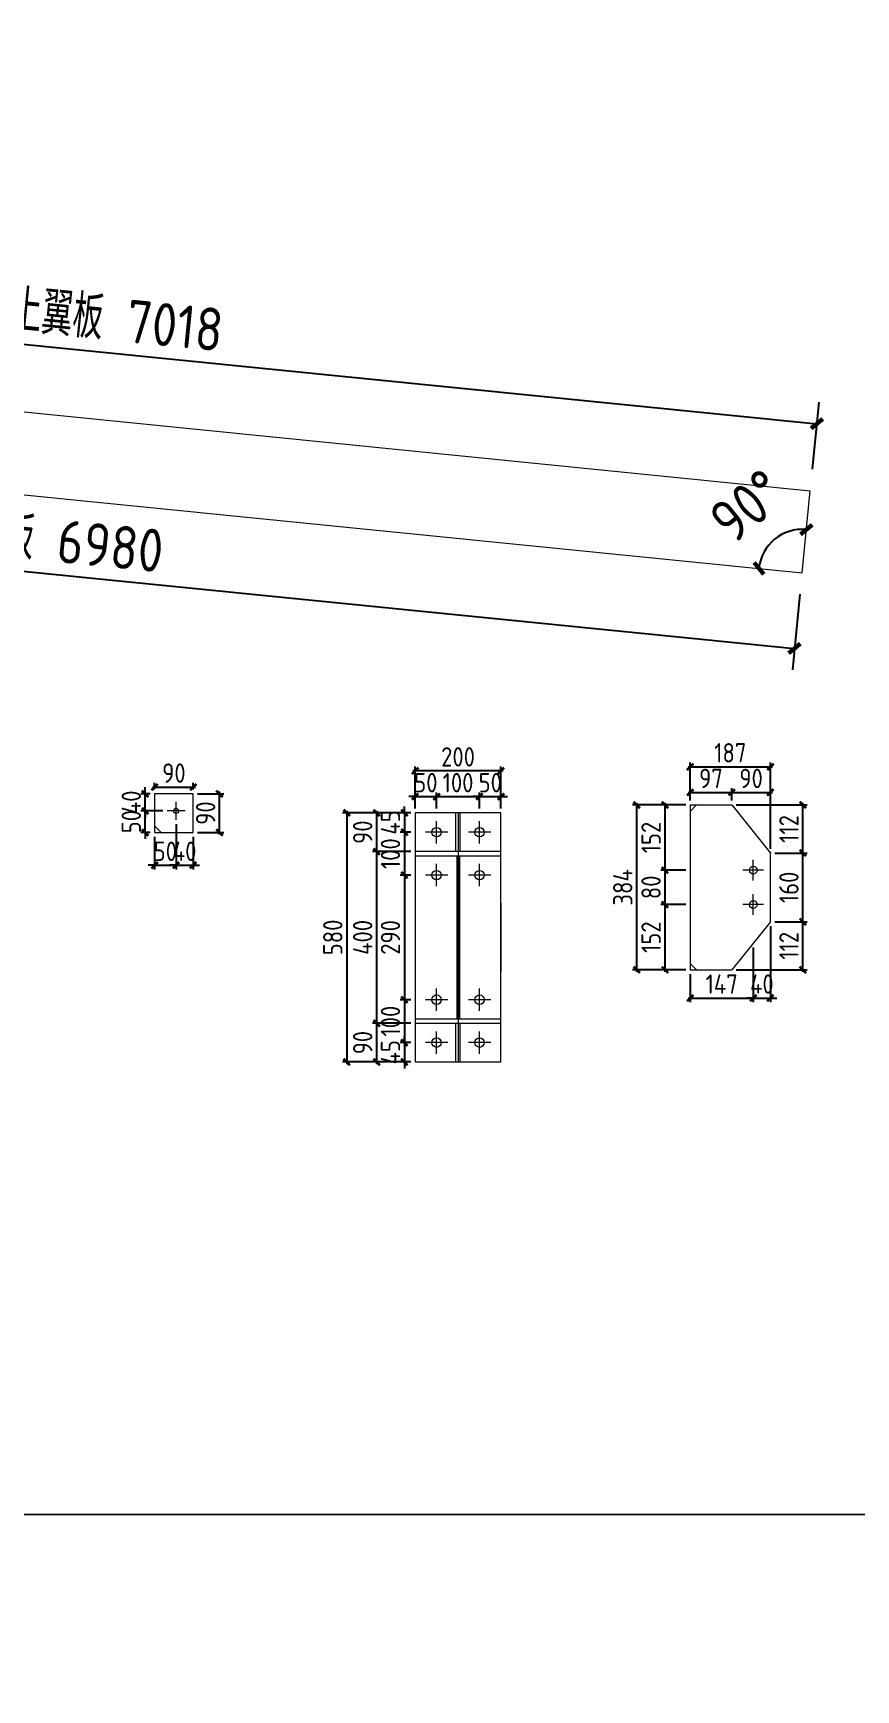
# Model space of a CAD drawing. Extents: x 485428 to 797698, y 56414 to 211814.
# Drawn here: x 723494 to 727328, y 133298 to 141012 of the extents above; entities that cross this region are included whole.
import ezdxf

# ---------------------------------------------------------------- set-up
doc = ezdxf.new("R2010")
doc.units = 0
doc.header["$LTSCALE"] = 1000
doc.header["$MEASUREMENT"] = 0
doc.styles.get("Standard").update_dxf_attribs({"font": 'gbenor.shx', "bigfont": 'gbcbig.shx'})
doc.dimstyles.get("Standard").update_dxf_attribs({"dimscale": 100, "dimtxt": 2, "dimasz": 0.4, "dimexe": 0.5, "dimexo": 1, "dimgap": 0.5, "dimtad": 1, "dimdec": 0, "dimzin": 0, "dimdsep": 46, "dimtxsty": 'Standard', "dimblk": 'ARCHTICK', "dimcen": 0.09, "dimadec": 0, "dimazin": 0, "dimtfac": 1, "dimtdec": 0, "dimtix": 1, "dimtmove": 2, "dimatfit": 3, "dimfxl": 1, "dimtolj": 1, "dimtzin": 0, "dimarcsym": 0})

# ---------------------------------------------------------------- blocks, each defined once
blk = doc.blocks.new('_ArchTick')
at = {"color": 0, "linetype": 'ByBlock', "const_width": 0.4}
blk.add_lwpolyline([(-0.5, -0.5), (0.5, 0.5)], dxfattribs=at)
blk = doc.blocks.new('*D1499')
at = {"color": 0, "lineweight": -2}
blk.add_arc((720093.6, 139197.9), 194.9, 354.28941, 84.28941, dxfattribs=at)
at = {"layer": 'Defpoints', "color": 0}
for p in [(720131.8, 139580), (720271.3, 139278), (720093.6, 139197.9), (720131.8, 139194), (727076.8, 138499.5)]:
    blk.add_point(p, dxfattribs=at)
at = {"color": 0, "lineweight": -2, "xscale": 50, "yscale": 50, "zscale": 50}
for p, rotation in [((720113, 139391.8), 174.2894068625041), ((720287.6, 139178.5), 264.2894068624994)]:
    blk.add_blockref('_ArchTick', p, dxfattribs=dict(at, rotation=rotation))
at = {"color": 0, "lineweight": 15, "insert": (720399.3, 139447.9), "char_height": 200, "attachment_point": 5, "rotation": 309.28941}
blk.add_mtext('\\A1;90°', dxfattribs=at)
blk = doc.blocks.new('*D1500')
at = {"color": 3, "lineweight": -2}
for p, q in [((720141.8, 139679.5), (720173, 139991.3)), ((720163, 139891.8), (727146.2, 139193.5)), ((727125, 138981.1), (727156.1, 139293))]:
    blk.add_line(p, q, dxfattribs=at)
at = {"layer": 'Defpoints', "color": 0}
for p in [(720131.8, 139580), (727146.2, 139193.5), (727115, 138881.6)]:
    blk.add_point(p, dxfattribs=at)
at = {"color": 3, "lineweight": -2, "xscale": 50, "yscale": 50, "zscale": 50}
for p, rotation in [((720163, 139891.8), 174.2894068625007), ((727146.2, 139193.5), 354.2894068625007)]:
    blk.add_blockref('_ArchTick', p, dxfattribs=dict(at, rotation=rotation))
at = {"color": 0, "lineweight": 15, "insert": (723670.2, 139698.5), "char_height": 200, "attachment_point": 5, "rotation": 354.28941}
blk.add_mtext('\\A1;腹板、上翼板 7018', dxfattribs=at)
blk = doc.blocks.new('*D1502')
at = {"color": 3, "lineweight": -2}
for p, q in [((720121.9, 139094.5), (720086.6, 138741.9)), ((720096.5, 138841.4), (727041.5, 138146.9)), ((727066.8, 138400), (727031.6, 138047.4))]:
    blk.add_line(p, q, dxfattribs=at)
at = {"layer": 'Defpoints', "color": 0}
for p in [(720131.8, 139194), (727076.8, 138499.5), (727041.5, 138146.9)]:
    blk.add_point(p, dxfattribs=at)
at = {"color": 3, "lineweight": -2, "xscale": 50, "yscale": 50, "zscale": 50}
for p, rotation in [((720096.5, 138841.4), 174.2894068624243), ((727041.5, 138146.9), 354.2894068624242)]:
    blk.add_blockref('_ArchTick', p, dxfattribs=dict(at, rotation=rotation))
at = {"color": 0, "lineweight": 15, "insert": (723584.6, 138650), "char_height": 200, "attachment_point": 5, "rotation": 354.28941}
blk.add_mtext('\\A1;下翼板 6980', dxfattribs=at)
blk = doc.blocks.new('*D1608')
at = {"color": 3, "lineweight": -2}
for p, q in [((724159.8, 137328.3), (724159.8, 137117.3)), ((724059.8, 137270.3), (724059.8, 137117.3)), ((724059.8, 137137.3), (724029.8, 137137.3)), ((724059.8, 137137.3), (724159.8, 137137.3)), ((724159.8, 137137.3), (724189.8, 137137.3))]:
    blk.add_line(p, q, dxfattribs=at)
at = {"layer": 'Defpoints', "color": 0}
for p in [(724159.8, 137348.3), (724059.8, 137290.3), (724159.8, 137137.3)]:
    blk.add_point(p, dxfattribs=at)
at = {"color": 3, "lineweight": -2, "xscale": 30, "yscale": 30, "zscale": 30}
blk.add_blockref('_ArchTick', (724059.8, 137137.3), dxfattribs=at)
at = {"color": 3, "lineweight": -2, "xscale": 30, "yscale": 30, "zscale": 30, "rotation": 180}
blk.add_blockref('_ArchTick', (724159.8, 137137.3), dxfattribs=at)
at = {"color": 0, "lineweight": 15, "insert": (724109.8, 137202.3), "char_height": 90, "attachment_point": 5}
blk.add_mtext('\\A1;50', dxfattribs=at)
blk = doc.blocks.new('*D1609')
at = {"color": 3, "lineweight": -2}
for p, q in [((724159.8, 137328.3), (724159.8, 137117.3)), ((724239.8, 137270.3), (724239.8, 137117.3)), ((724159.8, 137137.3), (724129.8, 137137.3)), ((724159.8, 137137.3), (724239.8, 137137.3)), ((724239.8, 137137.3), (724269.8, 137137.3))]:
    blk.add_line(p, q, dxfattribs=at)
at = {"layer": 'Defpoints', "color": 0}
for p in [(724159.8, 137348.3), (724239.8, 137290.3), (724239.8, 137137.3)]:
    blk.add_point(p, dxfattribs=at)
at = {"color": 3, "lineweight": -2, "xscale": 30, "yscale": 30, "zscale": 30}
blk.add_blockref('_ArchTick', (724159.8, 137137.3), dxfattribs=at)
at = {"color": 3, "lineweight": -2, "xscale": 30, "yscale": 30, "zscale": 30, "rotation": 180}
blk.add_blockref('_ArchTick', (724239.8, 137137.3), dxfattribs=at)
at = {"color": 0, "lineweight": 15, "insert": (724199.8, 137202.3), "char_height": 90, "attachment_point": 5}
blk.add_mtext('\\A1;40', dxfattribs=at)
blk = doc.blocks.new('*D1610')
at = {"color": 3, "lineweight": -2}
for p, q in [((724016, 137390.3), (724016, 137420.3)), ((724097.8, 137390.3), (723996, 137390.3)), ((724016, 137290.3), (724016, 137390.3)), ((724039.8, 137290.3), (723996, 137290.3)), ((724016, 137290.3), (724016, 137260.3))]:
    blk.add_line(p, q, dxfattribs=at)
at = {"layer": 'Defpoints', "color": 0}
for p in [(724016, 137390.3), (724117.8, 137390.3), (724059.8, 137290.3)]:
    blk.add_point(p, dxfattribs=at)
at = {"color": 3, "lineweight": -2, "xscale": 30, "yscale": 30, "zscale": 30}
for p, rotation in [((724016, 137390.3), 270), ((724016, 137290.3), 90)]:
    blk.add_blockref('_ArchTick', p, dxfattribs=dict(at, rotation=rotation))
at = {"color": 0, "lineweight": 15, "insert": (723951, 137340.3), "char_height": 90, "attachment_point": 5, "rotation": 90}
blk.add_mtext('\\A1;50', dxfattribs=at)
blk = doc.blocks.new('*D1611')
at = {"color": 3, "lineweight": -2}
for p, q in [((724016, 137470.3), (724016, 137500.3)), ((724039.8, 137470.3), (723996, 137470.3)), ((724016, 137390.3), (724016, 137470.3)), ((724097.8, 137390.3), (723996, 137390.3)), ((724016, 137390.3), (724016, 137360.3))]:
    blk.add_line(p, q, dxfattribs=at)
at = {"layer": 'Defpoints', "color": 0}
for p in [(724016, 137470.3), (724059.8, 137470.3), (724117.8, 137390.3)]:
    blk.add_point(p, dxfattribs=at)
at = {"color": 3, "lineweight": -2, "xscale": 30, "yscale": 30, "zscale": 30}
for p, rotation in [((724016, 137470.3), 270), ((724016, 137390.3), 90)]:
    blk.add_blockref('_ArchTick', p, dxfattribs=dict(at, rotation=rotation))
at = {"color": 0, "lineweight": 15, "insert": (723951, 137430.3), "char_height": 90, "attachment_point": 5, "rotation": 90}
blk.add_mtext('\\A1;40', dxfattribs=at)
blk = doc.blocks.new('*D1612')
at = {"color": 3, "lineweight": -2}
for p, q in [((724049.8, 137501.5), (724249.8, 137501.5)), ((724059.8, 137490.3), (724059.8, 137521.5)), ((724239.8, 137490.3), (724239.8, 137521.5))]:
    blk.add_line(p, q, dxfattribs=at)
at = {"layer": 'Defpoints', "color": 0}
for p in [(724239.8, 137501.5), (724059.8, 137470.3), (724239.8, 137470.3)]:
    blk.add_point(p, dxfattribs=at)
at = {"color": 3, "lineweight": -2, "xscale": 30, "yscale": 30, "zscale": 30, "rotation": 180}
blk.add_blockref('_ArchTick', (724059.8, 137501.5), dxfattribs=at)
at = {"color": 3, "lineweight": -2, "xscale": 30, "yscale": 30, "zscale": 30}
blk.add_blockref('_ArchTick', (724239.8, 137501.5), dxfattribs=at)
at = {"color": 0, "lineweight": 15, "insert": (724149.8, 137566.5), "char_height": 90, "attachment_point": 5}
blk.add_mtext('\\A1;90', dxfattribs=at)
blk = doc.blocks.new('*D1613')
at = {"color": 3, "lineweight": -2}
for p, q in [((724362.5, 137280.3), (724362.5, 137480.3)), ((724259.8, 137470.3), (724382.5, 137470.3)), ((724259.8, 137290.3), (724382.5, 137290.3))]:
    blk.add_line(p, q, dxfattribs=at)
at = {"layer": 'Defpoints', "color": 0}
for p in [(724239.8, 137470.3), (724362.5, 137470.3), (724239.8, 137290.3)]:
    blk.add_point(p, dxfattribs=at)
at = {"color": 3, "lineweight": -2, "xscale": 30, "yscale": 30, "zscale": 30}
for p, rotation in [((724362.5, 137470.3), 90), ((724362.5, 137290.3), 270)]:
    blk.add_blockref('_ArchTick', p, dxfattribs=dict(at, rotation=rotation))
at = {"color": 0, "lineweight": 15, "insert": (724297.5, 137380.3), "char_height": 90, "attachment_point": 5, "rotation": 90}
blk.add_mtext('\\A1;90', dxfattribs=at)
blk = doc.blocks.new('*D1614')
at = {"color": 3, "lineweight": -2}
for p, q in [((725273.9, 137401.4), (725273.9, 137476.9)), ((725373.9, 137401.4), (725373.9, 137476.9)), ((725273.9, 137456.9), (725243.9, 137456.9)), ((725273.9, 137456.9), (725373.9, 137456.9)), ((725373.9, 137456.9), (725403.9, 137456.9))]:
    blk.add_line(p, q, dxfattribs=at)
at = {"layer": 'Defpoints', "color": 0}
for p in [(725373.9, 137456.9), (725273.9, 137381.4), (725373.9, 137381.4)]:
    blk.add_point(p, dxfattribs=at)
at = {"color": 3, "lineweight": -2, "xscale": 30, "yscale": 30, "zscale": 30}
blk.add_blockref('_ArchTick', (725273.9, 137456.9), dxfattribs=at)
at = {"color": 3, "lineweight": -2, "xscale": 30, "yscale": 30, "zscale": 30, "rotation": 180}
blk.add_blockref('_ArchTick', (725373.9, 137456.9), dxfattribs=at)
at = {"color": 0, "lineweight": 15, "insert": (725323.9, 137521.9), "char_height": 90, "attachment_point": 5}
blk.add_mtext('\\A1;50', dxfattribs=at)
blk = doc.blocks.new('*D1596')
at = {"color": 3, "lineweight": -2}
for p, q in [((725373.9, 137401.4), (725373.9, 137476.9)), ((725573.9, 137401.4), (725573.9, 137476.9)), ((725363.9, 137456.9), (725583.9, 137456.9))]:
    blk.add_line(p, q, dxfattribs=at)
at = {"layer": 'Defpoints', "color": 0}
for p in [(725573.9, 137456.9), (725373.9, 137381.4), (725573.9, 137381.4)]:
    blk.add_point(p, dxfattribs=at)
at = {"color": 3, "lineweight": -2, "xscale": 30, "yscale": 30, "zscale": 30, "rotation": 180}
blk.add_blockref('_ArchTick', (725373.9, 137456.9), dxfattribs=at)
at = {"color": 3, "lineweight": -2, "xscale": 30, "yscale": 30, "zscale": 30}
blk.add_blockref('_ArchTick', (725573.9, 137456.9), dxfattribs=at)
at = {"color": 0, "lineweight": 15, "insert": (725473.9, 137521.9), "char_height": 90, "attachment_point": 5}
blk.add_mtext('\\A1;100', dxfattribs=at)
blk = doc.blocks.new('*D1615')
at = {"color": 3, "lineweight": -2}
for p, q in [((725573.9, 137401.4), (725573.9, 137476.9)), ((725673.9, 137401.4), (725673.9, 137476.9)), ((725573.9, 137456.9), (725543.9, 137456.9)), ((725573.9, 137456.9), (725673.9, 137456.9)), ((725673.9, 137456.9), (725703.9, 137456.9))]:
    blk.add_line(p, q, dxfattribs=at)
at = {"layer": 'Defpoints', "color": 0}
for p in [(725673.9, 137456.9), (725573.9, 137381.4), (725673.9, 137381.4)]:
    blk.add_point(p, dxfattribs=at)
at = {"color": 3, "lineweight": -2, "xscale": 30, "yscale": 30, "zscale": 30}
blk.add_blockref('_ArchTick', (725573.9, 137456.9), dxfattribs=at)
at = {"color": 3, "lineweight": -2, "xscale": 30, "yscale": 30, "zscale": 30, "rotation": 180}
blk.add_blockref('_ArchTick', (725673.9, 137456.9), dxfattribs=at)
at = {"color": 0, "lineweight": 15, "insert": (725623.9, 137521.9), "char_height": 90, "attachment_point": 5}
blk.add_mtext('\\A1;50', dxfattribs=at)
blk = doc.blocks.new('*D1597')
at = {"color": 3, "lineweight": -2}
for p, q in [((725224, 137381.4), (725224, 137411.4)), ((725253.9, 137381.4), (725204, 137381.4)), ((725224, 137381.4), (725224, 137291.4)), ((725253.9, 137291.4), (725204, 137291.4)), ((725224, 137291.4), (725224, 137261.4))]:
    blk.add_line(p, q, dxfattribs=at)
at = {"layer": 'Defpoints', "color": 0}
for p in [(725273.9, 137381.4), (725224, 137291.4), (725273.9, 137291.4)]:
    blk.add_point(p, dxfattribs=at)
at = {"color": 3, "lineweight": -2, "xscale": 30, "yscale": 30, "zscale": 30}
for p, rotation in [((725224, 137381.4), 270), ((725224, 137291.4), 90)]:
    blk.add_blockref('_ArchTick', p, dxfattribs=dict(at, rotation=rotation))
at = {"color": 0, "lineweight": 15, "insert": (725159, 137336.4), "char_height": 90, "attachment_point": 5, "rotation": 90}
blk.add_mtext('\\A1;45', dxfattribs=at)
blk = doc.blocks.new('*D1598')
at = {"color": 3, "lineweight": -2}
for p, q in [((725253.9, 137291.4), (725204, 137291.4)), ((725224, 137301.4), (725224, 137081.4)), ((725253.9, 137091.4), (725204, 137091.4))]:
    blk.add_line(p, q, dxfattribs=at)
at = {"layer": 'Defpoints', "color": 0}
for p in [(725273.9, 137291.4), (725224, 137091.4), (725273.9, 137091.4)]:
    blk.add_point(p, dxfattribs=at)
at = {"color": 3, "lineweight": -2, "xscale": 30, "yscale": 30, "zscale": 30}
for p, rotation in [((725224, 137291.4), 90), ((725224, 137091.4), 270)]:
    blk.add_blockref('_ArchTick', p, dxfattribs=dict(at, rotation=rotation))
at = {"color": 0, "lineweight": 15, "insert": (725159, 137191.4), "char_height": 90, "attachment_point": 5, "rotation": 90}
blk.add_mtext('\\A1;100', dxfattribs=at)
blk = doc.blocks.new('*D1599')
at = {"color": 3, "lineweight": -2}
for p, q in [((725253.9, 137091.4), (725204, 137091.4)), ((725224, 137101.4), (725224, 136501.4)), ((725253.9, 136511.4), (725204, 136511.4))]:
    blk.add_line(p, q, dxfattribs=at)
at = {"layer": 'Defpoints', "color": 0}
for p in [(725273.9, 137091.4), (725224, 136511.4), (725273.9, 136511.4)]:
    blk.add_point(p, dxfattribs=at)
at = {"color": 3, "lineweight": -2, "xscale": 30, "yscale": 30, "zscale": 30}
for p, rotation in [((725224, 137091.4), 90), ((725224, 136511.4), 270)]:
    blk.add_blockref('_ArchTick', p, dxfattribs=dict(at, rotation=rotation))
at = {"color": 0, "lineweight": 15, "insert": (725159, 136801.4), "char_height": 90, "attachment_point": 5, "rotation": 90}
blk.add_mtext('\\A1;290', dxfattribs=at)
blk = doc.blocks.new('*D1600')
at = {"color": 3, "lineweight": -2}
for p, q in [((725253.9, 136511.4), (725204, 136511.4)), ((725224, 136521.4), (725224, 136301.4)), ((725253.9, 136311.4), (725204, 136311.4))]:
    blk.add_line(p, q, dxfattribs=at)
at = {"layer": 'Defpoints', "color": 0}
for p in [(725273.9, 136511.4), (725224, 136311.4), (725273.9, 136311.4)]:
    blk.add_point(p, dxfattribs=at)
at = {"color": 3, "lineweight": -2, "xscale": 30, "yscale": 30, "zscale": 30}
for p, rotation in [((725224, 136511.4), 90), ((725224, 136311.4), 270)]:
    blk.add_blockref('_ArchTick', p, dxfattribs=dict(at, rotation=rotation))
at = {"color": 0, "lineweight": 15, "insert": (725159, 136411.4), "char_height": 90, "attachment_point": 5, "rotation": 90}
blk.add_mtext('\\A1;100', dxfattribs=at)
blk = doc.blocks.new('*D1601')
at = {"color": 3, "lineweight": -2}
for p, q in [((725224, 136311.4), (725224, 136341.4)), ((725253.9, 136311.4), (725204, 136311.4)), ((725224, 136311.4), (725224, 136221.4)), ((725253.9, 136221.4), (725204, 136221.4)), ((725224, 136221.4), (725224, 136191.4))]:
    blk.add_line(p, q, dxfattribs=at)
at = {"layer": 'Defpoints', "color": 0}
for p in [(725273.9, 136311.4), (725224, 136221.4), (725273.9, 136221.4)]:
    blk.add_point(p, dxfattribs=at)
at = {"color": 3, "lineweight": -2, "xscale": 30, "yscale": 30, "zscale": 30}
for p, rotation in [((725224, 136311.4), 270), ((725224, 136221.4), 90)]:
    blk.add_blockref('_ArchTick', p, dxfattribs=dict(at, rotation=rotation))
at = {"color": 0, "lineweight": 15, "insert": (725159, 136266.4), "char_height": 90, "attachment_point": 5, "rotation": 90}
blk.add_mtext('\\A1;45', dxfattribs=at)
blk = doc.blocks.new('*D1616')
at = {"color": 3, "lineweight": -2}
for p, q in [((725253.9, 137381.4), (725074.5, 137381.4)), ((725094.5, 137391.4), (725094.5, 137191.4)), ((725253.9, 137201.4), (725074.5, 137201.4))]:
    blk.add_line(p, q, dxfattribs=at)
at = {"layer": 'Defpoints', "color": 0}
for p in [(725273.9, 137381.4), (725094.5, 137201.4), (725273.9, 137201.4)]:
    blk.add_point(p, dxfattribs=at)
at = {"color": 3, "lineweight": -2, "xscale": 30, "yscale": 30, "zscale": 30}
for p, rotation in [((725094.5, 137381.4), 90), ((725094.5, 137201.4), 270)]:
    blk.add_blockref('_ArchTick', p, dxfattribs=dict(at, rotation=rotation))
at = {"color": 0, "lineweight": 15, "insert": (725029.5, 137291.4), "char_height": 90, "attachment_point": 5, "rotation": 90}
blk.add_mtext('\\A1;90', dxfattribs=at)
blk = doc.blocks.new('*D1617')
at = {"color": 3, "lineweight": -2}
for p, q in [((725253.9, 137201.4), (725074.5, 137201.4)), ((725094.5, 137211.4), (725094.5, 136391.4)), ((725253.9, 136401.4), (725074.5, 136401.4))]:
    blk.add_line(p, q, dxfattribs=at)
at = {"layer": 'Defpoints', "color": 0}
for p in [(725273.9, 137201.4), (725094.5, 136401.4), (725273.9, 136401.4)]:
    blk.add_point(p, dxfattribs=at)
at = {"color": 3, "lineweight": -2, "xscale": 30, "yscale": 30, "zscale": 30}
for p, rotation in [((725094.5, 137201.4), 90), ((725094.5, 136401.4), 270)]:
    blk.add_blockref('_ArchTick', p, dxfattribs=dict(at, rotation=rotation))
at = {"color": 0, "lineweight": 15, "insert": (725029.5, 136801.4), "char_height": 90, "attachment_point": 5, "rotation": 90}
blk.add_mtext('\\A1;400', dxfattribs=at)
blk = doc.blocks.new('*D1618')
at = {"color": 3, "lineweight": -2}
for p, q in [((725253.9, 136401.4), (725074.5, 136401.4)), ((725094.5, 136411.4), (725094.5, 136211.4)), ((725253.9, 136221.4), (725074.5, 136221.4))]:
    blk.add_line(p, q, dxfattribs=at)
at = {"layer": 'Defpoints', "color": 0}
for p in [(725273.9, 136401.4), (725094.5, 136221.4), (725273.9, 136221.4)]:
    blk.add_point(p, dxfattribs=at)
at = {"color": 3, "lineweight": -2, "xscale": 30, "yscale": 30, "zscale": 30}
for p, rotation in [((725094.5, 136401.4), 90), ((725094.5, 136221.4), 270)]:
    blk.add_blockref('_ArchTick', p, dxfattribs=dict(at, rotation=rotation))
at = {"color": 0, "lineweight": 15, "insert": (725029.5, 136311.4), "char_height": 90, "attachment_point": 5, "rotation": 90}
blk.add_mtext('\\A1;90', dxfattribs=at)
blk = doc.blocks.new('*D1619')
at = {"color": 3, "lineweight": -2}
for p, q in [((725253.9, 137381.4), (724935.3, 137381.4)), ((724955.3, 137391.4), (724955.3, 136211.4)), ((725253.9, 136221.4), (724935.3, 136221.4))]:
    blk.add_line(p, q, dxfattribs=at)
at = {"layer": 'Defpoints', "color": 0}
for p in [(725273.9, 137381.4), (724955.3, 136221.4), (725273.9, 136221.4)]:
    blk.add_point(p, dxfattribs=at)
at = {"color": 3, "lineweight": -2, "xscale": 30, "yscale": 30, "zscale": 30}
for p, rotation in [((724955.3, 137381.4), 90), ((724955.3, 136221.4), 270)]:
    blk.add_blockref('_ArchTick', p, dxfattribs=dict(at, rotation=rotation))
at = {"color": 0, "lineweight": 15, "insert": (724890.3, 136801.4), "char_height": 90, "attachment_point": 5, "rotation": 90}
blk.add_mtext('\\A1;580', dxfattribs=at)
blk = doc.blocks.new('*D1620')
at = {"color": 3, "lineweight": -2}
for p, q in [((725683.9, 137577), (725263.9, 137577)), ((725273.9, 137401.4), (725273.9, 137597)), ((725673.9, 137401.4), (725673.9, 137597))]:
    blk.add_line(p, q, dxfattribs=at)
at = {"layer": 'Defpoints', "color": 0}
for p in [(725273.9, 137577), (725273.9, 137381.4), (725673.9, 137381.4)]:
    blk.add_point(p, dxfattribs=at)
at = {"color": 3, "lineweight": -2, "xscale": 30, "yscale": 30, "zscale": 30, "rotation": 180}
blk.add_blockref('_ArchTick', (725273.9, 137577), dxfattribs=at)
at = {"color": 3, "lineweight": -2, "xscale": 30, "yscale": 30, "zscale": 30}
blk.add_blockref('_ArchTick', (725673.9, 137577), dxfattribs=at)
at = {"color": 0, "lineweight": 15, "insert": (725473.9, 137642), "char_height": 90, "attachment_point": 5}
blk.add_mtext('\\A1;200', dxfattribs=at)
blk = doc.blocks.new('*D1621')
at = {"color": 3, "lineweight": -2}
for p, q in [((726535.5, 136954.4), (726418.2, 136954.4)), ((726438.2, 136640.4), (726438.2, 136964.4)), ((726535.5, 136650.4), (726418.2, 136650.4))]:
    blk.add_line(p, q, dxfattribs=at)
at = {"layer": 'Defpoints', "color": 0}
for p in [(726438.2, 136954.4), (726555.5, 136954.4), (726555.5, 136650.4)]:
    blk.add_point(p, dxfattribs=at)
at = {"color": 3, "lineweight": -2, "xscale": 30, "yscale": 30, "zscale": 30}
for p, rotation in [((726438.2, 136954.4), 90), ((726438.2, 136650.4), 270)]:
    blk.add_blockref('_ArchTick', p, dxfattribs=dict(at, rotation=rotation))
at = {"color": 0, "lineweight": 15, "insert": (726373.2, 136802.4), "char_height": 90, "attachment_point": 5, "rotation": 90}
blk.add_mtext('\\A1;152', dxfattribs=at)
blk = doc.blocks.new('*D1602')
at = {"color": 3, "lineweight": -2}
for p, q in [((726535.5, 137114.4), (726418.2, 137114.4)), ((726438.2, 136944.4), (726438.2, 137124.4)), ((726535.5, 136954.4), (726418.2, 136954.4))]:
    blk.add_line(p, q, dxfattribs=at)
at = {"layer": 'Defpoints', "color": 0}
for p in [(726438.2, 137114.4), (726555.5, 137114.4), (726555.5, 136954.4)]:
    blk.add_point(p, dxfattribs=at)
at = {"color": 3, "lineweight": -2, "xscale": 30, "yscale": 30, "zscale": 30}
for p, rotation in [((726438.2, 137114.4), 90), ((726438.2, 136954.4), 270)]:
    blk.add_blockref('_ArchTick', p, dxfattribs=dict(at, rotation=rotation))
at = {"color": 0, "lineweight": 15, "insert": (726373.2, 137034.4), "char_height": 90, "attachment_point": 5, "rotation": 90}
blk.add_mtext('\\A1;80', dxfattribs=at)
blk = doc.blocks.new('*D1622')
at = {"color": 3, "lineweight": -2}
for p, q in [((726535.5, 137418.4), (726418.2, 137418.4)), ((726438.2, 137104.4), (726438.2, 137428.4)), ((726535.5, 137114.4), (726418.2, 137114.4))]:
    blk.add_line(p, q, dxfattribs=at)
at = {"layer": 'Defpoints', "color": 0}
for p in [(726438.2, 137418.4), (726555.5, 137418.4), (726555.5, 137114.4)]:
    blk.add_point(p, dxfattribs=at)
at = {"color": 3, "lineweight": -2, "xscale": 30, "yscale": 30, "zscale": 30}
for p, rotation in [((726438.2, 137418.4), 90), ((726438.2, 137114.4), 270)]:
    blk.add_blockref('_ArchTick', p, dxfattribs=dict(at, rotation=rotation))
at = {"color": 0, "lineweight": 15, "insert": (726373.2, 137266.4), "char_height": 90, "attachment_point": 5, "rotation": 90}
blk.add_mtext('\\A1;152', dxfattribs=at)
blk = doc.blocks.new('*D1623')
at = {"color": 3, "lineweight": -2}
for p, q in [((726545.5, 137476.8), (726759.5, 137476.8)), ((726555.5, 137438.4), (726555.5, 137496.8)), ((726749.5, 137438.4), (726749.5, 137496.8))]:
    blk.add_line(p, q, dxfattribs=at)
at = {"layer": 'Defpoints', "color": 0}
for p in [(726749.5, 137476.8), (726555.5, 137418.4), (726749.5, 137418.4)]:
    blk.add_point(p, dxfattribs=at)
at = {"color": 3, "lineweight": -2, "xscale": 30, "yscale": 30, "zscale": 30, "rotation": 180}
blk.add_blockref('_ArchTick', (726555.5, 137476.8), dxfattribs=at)
at = {"color": 3, "lineweight": -2, "xscale": 30, "yscale": 30, "zscale": 30}
blk.add_blockref('_ArchTick', (726749.5, 137476.8), dxfattribs=at)
at = {"color": 0, "lineweight": 15, "insert": (726652.5, 137541.8), "char_height": 90, "attachment_point": 5}
blk.add_mtext('\\A1;97', dxfattribs=at)
blk = doc.blocks.new('*D1624')
at = {"color": 3, "lineweight": -2}
for p, q in [((726739.5, 137476.8), (726939.5, 137476.8)), ((726749.5, 137438.4), (726749.5, 137496.8)), ((726929.5, 137214.4), (726929.5, 137496.8))]:
    blk.add_line(p, q, dxfattribs=at)
at = {"layer": 'Defpoints', "color": 0}
for p in [(726929.5, 137476.8), (726749.5, 137418.4), (726929.5, 137194.4)]:
    blk.add_point(p, dxfattribs=at)
at = {"color": 3, "lineweight": -2, "xscale": 30, "yscale": 30, "zscale": 30, "rotation": 180}
blk.add_blockref('_ArchTick', (726749.5, 137476.8), dxfattribs=at)
at = {"color": 3, "lineweight": -2, "xscale": 30, "yscale": 30, "zscale": 30}
blk.add_blockref('_ArchTick', (726929.5, 137476.8), dxfattribs=at)
at = {"color": 0, "lineweight": 15, "insert": (726839.5, 137541.8), "char_height": 90, "attachment_point": 5}
blk.add_mtext('\\A1;90', dxfattribs=at)
blk = doc.blocks.new('*D1603')
at = {"color": 3, "lineweight": -2}
for p, q in [((726849.6, 136755), (726849.6, 136499.2)), ((726555.5, 136630.4), (726555.5, 136499.2)), ((726545.5, 136519.2), (726859.6, 136519.2))]:
    blk.add_line(p, q, dxfattribs=at)
at = {"layer": 'Defpoints', "color": 0}
for p in [(726849.6, 136775), (726555.5, 136650.4), (726849.6, 136519.2)]:
    blk.add_point(p, dxfattribs=at)
at = {"color": 3, "lineweight": -2, "xscale": 30, "yscale": 30, "zscale": 30, "rotation": 180}
blk.add_blockref('_ArchTick', (726555.5, 136519.2), dxfattribs=at)
at = {"color": 3, "lineweight": -2, "xscale": 30, "yscale": 30, "zscale": 30}
blk.add_blockref('_ArchTick', (726849.6, 136519.2), dxfattribs=at)
at = {"color": 0, "lineweight": 15, "insert": (726702.5, 136584.2), "char_height": 90, "attachment_point": 5}
blk.add_mtext('\\A1;147', dxfattribs=at)
blk = doc.blocks.new('*D1625')
at = {"color": 3, "lineweight": -2}
for p, q in [((726929.5, 136854.4), (726929.5, 136499.2)), ((726849.6, 136755), (726849.6, 136499.2)), ((726849.6, 136519.2), (726819.6, 136519.2)), ((726849.6, 136519.2), (726929.5, 136519.2)), ((726929.5, 136519.2), (726959.5, 136519.2))]:
    blk.add_line(p, q, dxfattribs=at)
at = {"layer": 'Defpoints', "color": 0}
for p in [(726929.5, 136874.4), (726849.6, 136775), (726929.5, 136519.2)]:
    blk.add_point(p, dxfattribs=at)
at = {"color": 3, "lineweight": -2, "xscale": 30, "yscale": 30, "zscale": 30}
blk.add_blockref('_ArchTick', (726849.6, 136519.2), dxfattribs=at)
at = {"color": 3, "lineweight": -2, "xscale": 30, "yscale": 30, "zscale": 30, "rotation": 180}
blk.add_blockref('_ArchTick', (726929.5, 136519.2), dxfattribs=at)
at = {"color": 0, "lineweight": 15, "insert": (726889.5, 136584.2), "char_height": 90, "attachment_point": 5}
blk.add_mtext('\\A1;40', dxfattribs=at)
blk = doc.blocks.new('*D1626')
at = {"color": 3, "lineweight": -2}
for p, q in [((726545.5, 137596), (726939.5, 137596)), ((726555.5, 137438.4), (726555.5, 137616)), ((726929.5, 137214.4), (726929.5, 137616))]:
    blk.add_line(p, q, dxfattribs=at)
at = {"layer": 'Defpoints', "color": 0}
for p in [(726929.5, 137596), (726555.5, 137418.4), (726929.5, 137194.4)]:
    blk.add_point(p, dxfattribs=at)
at = {"color": 3, "lineweight": -2, "xscale": 30, "yscale": 30, "zscale": 30, "rotation": 180}
blk.add_blockref('_ArchTick', (726555.5, 137596), dxfattribs=at)
at = {"color": 3, "lineweight": -2, "xscale": 30, "yscale": 30, "zscale": 30}
blk.add_blockref('_ArchTick', (726929.5, 137596), dxfattribs=at)
at = {"color": 0, "lineweight": 15, "insert": (726742.5, 137661), "char_height": 90, "attachment_point": 5}
blk.add_mtext('\\A1;187', dxfattribs=at)
blk = doc.blocks.new('*D1627')
at = {"color": 3, "lineweight": -2}
for p, q in [((726535.5, 137418.4), (726286.4, 137418.4)), ((726306.4, 136640.4), (726306.4, 137428.4)), ((726535.5, 136650.4), (726286.4, 136650.4))]:
    blk.add_line(p, q, dxfattribs=at)
at = {"layer": 'Defpoints', "color": 0}
for p in [(726306.4, 137418.4), (726555.5, 137418.4), (726555.5, 136650.4)]:
    blk.add_point(p, dxfattribs=at)
at = {"color": 3, "lineweight": -2, "xscale": 30, "yscale": 30, "zscale": 30}
for p, rotation in [((726306.4, 137418.4), 90), ((726306.4, 136650.4), 270)]:
    blk.add_blockref('_ArchTick', p, dxfattribs=dict(at, rotation=rotation))
at = {"color": 0, "lineweight": 15, "insert": (726241.4, 137034.4), "char_height": 90, "attachment_point": 5, "rotation": 90}
blk.add_mtext('\\A1;384', dxfattribs=at)
blk = doc.blocks.new('*D1628')
at = {"color": 3, "lineweight": -2}
for p, q in [((726949.5, 136874.4), (727100.7, 136874.4)), ((727080.7, 136640.4), (727080.7, 136884.4)), ((726769.5, 136650.4), (727100.7, 136650.4))]:
    blk.add_line(p, q, dxfattribs=at)
at = {"layer": 'Defpoints', "color": 0}
for p in [(726929.5, 136874.4), (727080.7, 136874.4), (726749.5, 136650.4)]:
    blk.add_point(p, dxfattribs=at)
at = {"color": 3, "lineweight": -2, "xscale": 30, "yscale": 30, "zscale": 30}
for p, rotation in [((727080.7, 136874.4), 90), ((727080.7, 136650.4), 270)]:
    blk.add_blockref('_ArchTick', p, dxfattribs=dict(at, rotation=rotation))
at = {"color": 0, "lineweight": 15, "insert": (727015.7, 136762.4), "char_height": 90, "attachment_point": 5, "rotation": 90}
blk.add_mtext('\\A1;112', dxfattribs=at)
blk = doc.blocks.new('*D1629')
at = {"color": 3, "lineweight": -2}
for p, q in [((726949.5, 137194.4), (727100.7, 137194.4)), ((727080.7, 136864.4), (727080.7, 137204.4)), ((726949.5, 136874.4), (727100.7, 136874.4))]:
    blk.add_line(p, q, dxfattribs=at)
at = {"layer": 'Defpoints', "color": 0}
for p in [(726929.5, 137194.4), (727080.7, 137194.4), (726929.5, 136874.4)]:
    blk.add_point(p, dxfattribs=at)
at = {"color": 3, "lineweight": -2, "xscale": 30, "yscale": 30, "zscale": 30}
for p, rotation in [((727080.7, 137194.4), 90), ((727080.7, 136874.4), 270)]:
    blk.add_blockref('_ArchTick', p, dxfattribs=dict(at, rotation=rotation))
at = {"color": 0, "lineweight": 15, "insert": (727015.7, 137034.4), "char_height": 90, "attachment_point": 5, "rotation": 90}
blk.add_mtext('\\A1;160', dxfattribs=at)
blk = doc.blocks.new('*D1604')
at = {"color": 3, "lineweight": -2}
for p, q in [((726769.5, 137418.4), (727100.7, 137418.4)), ((727080.7, 137184.4), (727080.7, 137428.4)), ((726949.5, 137194.4), (727100.7, 137194.4))]:
    blk.add_line(p, q, dxfattribs=at)
at = {"layer": 'Defpoints', "color": 0}
for p in [(726749.5, 137418.4), (727080.7, 137418.4), (726929.5, 137194.4)]:
    blk.add_point(p, dxfattribs=at)
at = {"color": 3, "lineweight": -2, "xscale": 30, "yscale": 30, "zscale": 30}
for p, rotation in [((727080.7, 137418.4), 90), ((727080.7, 137194.4), 270)]:
    blk.add_blockref('_ArchTick', p, dxfattribs=dict(at, rotation=rotation))
at = {"color": 0, "lineweight": 15, "insert": (727015.7, 137306.4), "char_height": 90, "attachment_point": 5, "rotation": 90}
blk.add_mtext('\\A1;112', dxfattribs=at)
blk = doc.blocks.new('*D3260')
at = {"color": 0, "lineweight": -2}
blk.add_arc((727076.8, 138499.5), 201.6, 84.28941, 174.28941, dxfattribs=at)
at = {"layer": 'Defpoints', "color": 0}
for p in [(720131.8, 139194), (727115, 138881.6), (726993.9, 138683.3), (727076.8, 138499.5), (727076.8, 138499.5)]:
    blk.add_point(p, dxfattribs=at)
at = {"color": 0, "lineweight": -2, "xscale": 50, "yscale": 50, "zscale": 50}
for p, rotation in [((727096.9, 138700.2), 354.2894068624969), ((726876.2, 138519.6), 264.2894068624989)]:
    blk.add_blockref('_ArchTick', p, dxfattribs=dict(at, rotation=rotation))
at = {"color": 0, "lineweight": 15, "insert": (726822.5, 138810.4), "char_height": 200, "attachment_point": 5, "rotation": 39.28941}
blk.add_mtext('\\A1;90°', dxfattribs=at)

msp = doc.modelspace()

# ---------------------------------------------------------------- linework, layer by layer
at = {"lineweight": 15}
for p, q in [((720131.8, 139580), (727115, 138881.6)), ((720131.8, 139194), (727076.8, 138499.5)), ((727076.8, 138499.5), (727115, 138881.6)), ((724059.8, 137470.3), (724059.8, 137290.3)), ((724239.8, 137470.3), (724059.8, 137470.3)), ((724159.8, 137348.3), (724159.8, 137432.3)), ((724239.8, 137290.3), (724239.8, 137470.3)), ((726555.5, 137418.4), (726555.5, 136650.4)), ((726555.5, 137418.4), (726749.5, 137418.4)), ((726585.5, 137418.4), (726555.5, 137388.4)), ((726749.5, 137418.4), (726929.5, 137194.4)), ((724059.8, 137320.3), (724089.8, 137290.3)), ((724201.8, 137390.3), (724117.8, 137390.3)), ((725273.9, 137381.4), (725273.9, 136221.4)), ((725673.9, 137381.4), (725273.9, 137381.4)), ((725373.9, 137239.4), (725373.9, 137343.4)), ((725573.9, 137239.4), (725573.9, 137343.4)), ((725673.9, 136221.4), (725673.9, 137381.4)), ((724059.8, 137290.3), (724239.8, 137290.3)), ((725425.9, 137291.4), (725321.9, 137291.4)), ((725625.9, 137291.4), (725521.9, 137291.4)), ((726929.5, 136874.4), (726929.5, 137194.4)), ((725425.9, 137091.4), (725321.9, 137091.4)), ((725373.9, 137039.4), (725373.9, 137143.4)), ((725625.9, 137091.4), (725521.9, 137091.4)), ((725573.9, 137039.4), (725573.9, 137143.4)), ((726897.5, 137114.4), (726801.5, 137114.4)), ((726849.5, 137066.4), (726849.5, 137162.4)), ((725673.9, 136961.4), (725673.9, 136641.4)), ((726897.5, 136954.4), (726801.5, 136954.4)), ((726849.5, 136906.4), (726849.5, 137002.4)), ((726929.5, 136874.4), (726749.5, 136650.4)), ((726555.5, 136680.4), (726585.5, 136650.4)), ((726555.5, 136650.4), (726749.5, 136650.4)), ((725373.9, 136459.4), (725373.9, 136563.4)), ((725573.9, 136459.4), (725573.9, 136563.4)), ((725425.9, 136511.4), (725321.9, 136511.4)), ((725625.9, 136511.4), (725521.9, 136511.4)), ((725373.9, 136259.4), (725373.9, 136363.4)), ((725573.9, 136259.4), (725573.9, 136363.4)), ((725425.9, 136311.4), (725321.9, 136311.4)), ((725625.9, 136311.4), (725521.9, 136311.4)), ((725273.9, 136221.4), (725673.9, 136221.4))]:
    msp.add_line(p, q, dxfattribs=at)
at = {"color": 2, "lineweight": 15}
for p, q in [((725463.9, 137201.4), (725463.9, 137381.4)), ((725483.9, 137201.4), (725483.9, 137381.4)), ((725463.9, 136221.4), (725463.9, 136401.4)), ((725483.9, 136221.4), (725483.9, 136401.4))]:
    msp.add_line(p, q, dxfattribs=at)
at = {"color": 1, "lineweight": 15}
msp.add_line((725473.9, 137381.4), (725473.9, 136221.4), dxfattribs=at)
at = {"color": 4, "lineweight": 15}
for p, q in [((725473.9, 137201.4), (725273.9, 137201.4)), ((725273.9, 137201.4), (725273.9, 137181.4)), ((725273.9, 137181.4), (725673.9, 137181.4)), ((725467.9, 137181.4), (725467.9, 136421.4)), ((725673.9, 137201.4), (725473.9, 137201.4)), ((725479.9, 137181.4), (725479.9, 136421.4)), ((725673.9, 137181.4), (725673.9, 137201.4)), ((725673.9, 136421.4), (725273.9, 136421.4)), ((725273.9, 136421.4), (725273.9, 136401.4)), ((725273.9, 136401.4), (725473.9, 136401.4)), ((725473.9, 136401.4), (725673.9, 136401.4)), ((725673.9, 136401.4), (725673.9, 136421.4))]:
    msp.add_line(p, q, dxfattribs=at)
at = {"lineweight": 15}
for points in [[(718888.1, 144614.2), (733738.1, 144614.2), (733738.1, 134114.2), (718888.1, 134114.2)], [(718888.1, 134114.2), (733738.1, 134114.2), (733738.1, 123614.2), (718888.1, 123614.2)]]:
    msp.add_lwpolyline(points, close=True, dxfattribs=at)
for centre, radius in [((724159.8, 137390.3), 12), ((725373.9, 137291.4), 22), ((725573.9, 137291.4), 22), ((725373.9, 137091.4), 22), ((725573.9, 137091.4), 22), ((726849.5, 137114.4), 18), ((726849.5, 136954.4), 18), ((725373.9, 136511.4), 22), ((725573.9, 136511.4), 22), ((725373.9, 136311.4), 22), ((725573.9, 136311.4), 22)]:
    msp.add_circle(centre, radius, dxfattribs=at)

# ---------------------------------------------------------------- dimensions: what is measured, and where the dimension line sits
dim = msp.add_aligned_dim(p1=(720131.8, 139580), p2=(727115, 138881.6), distance=313.4, text='腹板、上翼板 7018', dimstyle='Standard', override={"dimtxt": 2, "dimasz": 0.5, "dimexe": 1, "dimexo": 1, "dimclrd": 3, "dimclre": 3}, dxfattribs=at)
dim.commit()
dim.dimension.update_dxf_attribs({"geometry": '*D1500', "text_midpoint": (723670.2, 139698.5)})
at = {"color": 1, "lineweight": 15}
for base, line2, picture, middle in [((720271.3, 139278), ((720131.8, 139580), (720093.6, 139197.9)), '*D1499', (720399.3, 139447.9)), ((726993.9, 138683.3), ((727076.8, 138499.5), (727115, 138881.6)), '*D3260', (726822.5, 138810.4))]:
    dim = msp.add_angular_dim_2l(base=base, line1=((720131.8, 139194), (727076.8, 138499.5)), line2=line2, dimstyle='Standard', override={"dimtxt": 2, "dimasz": 0.5, "dimgap": 1}, dxfattribs=at)
    dim.commit()
    dim.dimension.update_dxf_attribs({"geometry": picture, "text_midpoint": middle})
at = {"lineweight": 15}
dim = msp.add_linear_dim(base=(727041.5, 138146.9), p1=(720131.8, 139194), p2=(727076.8, 138499.5), angle=174.28941, text='下翼板 6980', dimstyle='Standard', override={"dimtxt": 2, "dimasz": 0.5, "dimexe": 1, "dimexo": 1, "dimclrd": 3, "dimclre": 3}, dxfattribs=at)
dim.commit()
dim.dimension.update_dxf_attribs({"geometry": '*D1502', "text_midpoint": (723584.6, 138650)})
for base, p1, p2, picture, middle in [((726929.5, 137596), (726555.5, 137418.4), (726929.5, 137194.4), '*D1626', (726742.5, 137661)), ((725373.9, 137456.9), (725273.9, 137381.4), (725373.9, 137381.4), '*D1614', (725323.9, 137521.9)), ((725573.9, 137456.9), (725373.9, 137381.4), (725573.9, 137381.4), '*D1596', (725473.9, 137521.9)), ((725673.9, 137456.9), (725573.9, 137381.4), (725673.9, 137381.4), '*D1615', (725623.9, 137521.9)), ((726749.5, 137476.8), (726555.5, 137418.4), (726749.5, 137418.4), '*D1623', (726652.5, 137541.8)), ((726929.5, 137476.8), (726749.5, 137418.4), (726929.5, 137194.4), '*D1624', (726839.5, 137541.8)), ((724159.8, 137137.3), (724059.8, 137290.3), (724159.8, 137348.3), '*D1608', (724109.8, 137202.3)), ((724239.8, 137137.3), (724159.8, 137348.3), (724239.8, 137290.3), '*D1609', (724199.8, 137202.3)), ((726929.5, 136519.2), (726849.6, 136775), (726929.5, 136874.4), '*D1625', (726889.5, 136584.2)), ((726849.6, 136519.2), (726555.5, 136650.4), (726849.6, 136775), '*D1603', (726702.5, 136584.2))]:
    dim = msp.add_linear_dim(base=base, p1=p1, p2=p2, dimstyle='Standard', override={"dimtxt": 0.9, "dimasz": 0.3, "dimexe": 0.2, "dimexo": 0.2, "dimgap": 0.2, "dimlfac": 0.5, "dimdle": 0.1, "dimclrd": 3, "dimclre": 3}, dxfattribs=at)
    dim.commit()
    dim.dimension.update_dxf_attribs({"geometry": picture, "text_midpoint": middle})
for p1, p2, distance, picture, middle in [((725673.9, 137381.4), (725273.9, 137381.4), -195.6, '*D1620', (725473.9, 137642)), ((724059.8, 137470.3), (724239.8, 137470.3), 31.2, '*D1612', (724149.8, 137566.5)), ((724239.8, 137290.3), (724239.8, 137470.3), -122.6, '*D1613', (724297.5, 137380.3)), ((725273.9, 137381.4), (725273.9, 136221.4), -318.6, '*D1619', (724890.3, 136801.4)), ((726555.5, 136650.4), (726555.5, 137418.4), 249.1, '*D1627', (726241.4, 137034.4))]:
    dim = msp.add_aligned_dim(p1=p1, p2=p2, distance=distance, dimstyle='Standard', override={"dimtxt": 0.9, "dimasz": 0.3, "dimexe": 0.2, "dimexo": 0.2, "dimgap": 0.2, "dimlfac": 0.5, "dimdle": 0.1, "dimclrd": 3, "dimclre": 3}, dxfattribs=at)
    dim.commit()
    dim.dimension.update_dxf_attribs({"geometry": picture, "text_midpoint": middle})
for base, p1, p2, picture, middle in [((724016, 137470.3), (724117.8, 137390.3), (724059.8, 137470.3), '*D1611', (723951, 137430.3)), ((724016, 137390.3), (724059.8, 137290.3), (724117.8, 137390.3), '*D1610', (723951, 137340.3)), ((725094.5, 137201.4), (725273.9, 137381.4), (725273.9, 137201.4), '*D1616', (725029.5, 137291.4)), ((725224, 137291.4), (725273.9, 137381.4), (725273.9, 137291.4), '*D1597', (725159, 137336.4)), ((726438.2, 137418.4), (726555.5, 137114.4), (726555.5, 137418.4), '*D1622', (726373.2, 137266.4)), ((727080.7, 137418.4), (726929.5, 137194.4), (726749.5, 137418.4), '*D1604', (727015.7, 137306.4)), ((725224, 137091.4), (725273.9, 137291.4), (725273.9, 137091.4), '*D1598', (725159, 137191.4)), ((725094.5, 136401.4), (725273.9, 137201.4), (725273.9, 136401.4), '*D1617', (725029.5, 136801.4)), ((727080.7, 137194.4), (726929.5, 136874.4), (726929.5, 137194.4), '*D1629', (727015.7, 137034.4)), ((725224, 136511.4), (725273.9, 137091.4), (725273.9, 136511.4), '*D1599', (725159, 136801.4)), ((726438.2, 137114.4), (726555.5, 136954.4), (726555.5, 137114.4), '*D1602', (726373.2, 137034.4)), ((726438.2, 136954.4), (726555.5, 136650.4), (726555.5, 136954.4), '*D1621', (726373.2, 136802.4)), ((727080.7, 136874.4), (726749.5, 136650.4), (726929.5, 136874.4), '*D1628', (727015.7, 136762.4)), ((725224, 136311.4), (725273.9, 136511.4), (725273.9, 136311.4), '*D1600', (725159, 136411.4)), ((725094.5, 136221.4), (725273.9, 136401.4), (725273.9, 136221.4), '*D1618', (725029.5, 136311.4)), ((725224, 136221.4), (725273.9, 136311.4), (725273.9, 136221.4), '*D1601', (725159, 136266.4))]:
    dim = msp.add_linear_dim(base=base, p1=p1, p2=p2, angle=90, dimstyle='Standard', override={"dimtxt": 0.9, "dimasz": 0.3, "dimexe": 0.2, "dimexo": 0.2, "dimgap": 0.2, "dimlfac": 0.5, "dimdle": 0.1, "dimclrd": 3, "dimclre": 3}, dxfattribs=at)
    dim.commit()
    dim.dimension.update_dxf_attribs({"geometry": picture, "text_midpoint": middle})

doc.saveas('drawing.dxf')
